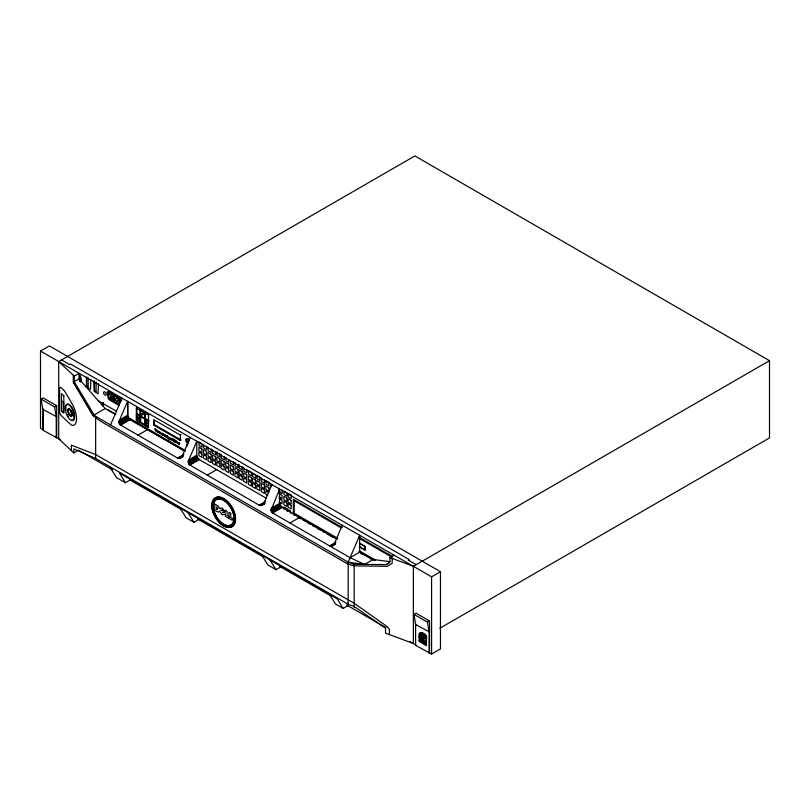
<?xml version="1.0" encoding="UTF-8"?>
<svg xmlns="http://www.w3.org/2000/svg" width="810" height="810" viewBox="0 0 810 810"><rect width="100%" height="100%" fill="white"/><g stroke="black" fill="none" stroke-linecap="round" stroke-linejoin="round"><path stroke-width="1.21" d="M109.36 393.457L109.795 394.642M110.109 394.703L109.664 393.518M110.444 398.652L109.694 397.416L110.13 398.591M118.624 402.56L119.07 403.744M119.374 403.805L118.938 402.631M190.228 437.481L182.068 456.425L180.225 458.176L177.977 458.278L119.931 424.663L119.232 420.856L127.595 401.325L127.595 418.142M271.856 484.613L263.695 503.547L261.853 505.308L259.605 505.41L189.125 464.616L188.426 460.809L196.79 441.268L196.79 458.085M271.097 510.037L279.652 489.118L279.673 503.81L282.204 507.404L272.606 512.953L271.988 512.457L271.097 510.037L279.997 504.903M425.351 644.396L425.685 644.568A27.287 15.755 60 0 1 423.053 642.583A8.383 4.84 60 0 1 420.957 640.153L420.633 639.627M90.841 379.343L90.528 389.418L86.468 386.846L86.397 377.632M98.476 383.748L98.081 393.822L94.071 391.159L94.021 380.771M71.796 414.71L71.756 415.095A3.928 1.681 70.4 0 1 68.313 413.302A3.928 1.681 70.4 0 1 69.245 408.807L69.508 408.24L69.771 409.202A3.928 1.681 70.4 0 1 71.756 413.434L73.194 415.884L71.796 414.71L73.639 415.722M72.252 414.548L72.211 414.933A3.928 1.681 70.4 0 1 70.227 415.449M425.311 643.798L425.209 644.385L425.331 643.818M424.865 643.626L424.774 644.132M423.934 643.646L424.45 643.636M423.812 643.575L423.924 643.656M116.407 401.021L116.984 402.408L116.761 401.254M102.262 405.749L103.275 402.621M110.535 424.936L122.047 398.115M342.296 525.275L334.135 544.209L331.837 546.142L329.63 545.869L336.029 542.173M439.759 628.287L769.5 437.916L769.5 360.693L413.363 566.312L413.363 643.525L385.53 633.137L385.53 628.256L354.193 606.518L348.178 604.28L348.178 562.14L359.691 535.319L359.691 552.137L350.082 557.685L272.606 512.953M426.566 640.315L424.855 642.33L422.769 642.553A7.816 4.516 60 0 1 421.008 641.874L419.064 640.74M111.901 394.723L111.476 395.179L112.256 396.171L112.276 395.138M113.42 398.773L113.845 398.328L113.066 397.325L112.884 398.459L113.572 398.692M769.5 360.693L414.872 155.945L58.725 361.564L74.267 376.123L74.267 381.793L94.152 414.933L95.651 416.34L348.178 562.14L354.193 564.378L386.34 564.58L389.914 561.684L389.914 557.553L394.055 555.164M60.436 439.769L42.748 430.1L43.213 409.009L43.213 429.826L40.5 428.257L40.5 351.034L49.369 345.921L440.458 571.708L440.458 648.931L431.588 654.055L415.601 645.367L415.601 624.551L414.011 614.385L416.077 613.19L429.563 620.986L429.563 652.89M74.267 376.123L79.107 373.329L79.107 378.999L105.199 408.554L115.729 414.639M56.71 416.796L42.748 409.283L41.148 399.117L43.213 397.923L56.71 405.719L56.71 437.623M79.107 378.999L73.315 382.016L73.315 375.233M86.397 386.562L87.004 386.198M96.096 381.976L96.096 391.443M86.68 376.903L86.68 386.38L88.462 387.038M41.148 399.117L54.645 406.914L56.71 405.719M94.314 381.308L94.628 390.602M94.152 414.933L105.199 408.554M136.353 408.048L148.503 415.064L148.503 427.467L136.353 420.451L136.353 408.048L136.92 407.724L136.92 413.92L149.07 420.937M119.394 420.42C129.195 414.204 125.408 414.791 130.137 419.61L120.538 425.159M119.232 420.856L127.615 416.016M119.121 421.311L127.676 416.37M119.08 421.544L127.727 416.553M119.05 421.777L127.788 416.735M119.029 422.243L127.929 417.109M139.907 410.093L140.474 409.769L140.474 422.172L145.192 424.896L145.192 412.492L149.07 414.74M145.233 418.335L144.484 418.77L140.049 416.218L140.049 410.346L140.798 409.911M119.07 422.709L128.122 417.484M119.151 423.154L128.334 417.849M119.272 423.589L128.588 418.213M119.455 423.984L128.871 418.547M136.353 414.244L137.113 413.809L140.656 415.864L140.656 422.061L139.907 422.496M119.667 424.349L129.165 418.861M140.494 421.767L139.735 422.202L136.525 420.35L136.525 414.538L137.275 414.102L137.275 419.914L136.353 420.451M119.931 424.663L129.478 419.145M120.214 424.936L129.813 419.398M58.725 361.564L58.725 438.787L73.801 452.922L78.509 450.208M136.525 414.538L139.735 416.391L140.798 415.783M145.192 418.689L148.291 420.268M144.787 419.307L148.341 421.362L148.341 427.174L144.787 425.118L144.787 419.307L145.547 418.871M144.625 425.22L145.547 424.683L148.21 426.222M153.708 425.118L154.457 424.683L181.116 440.073L180.367 440.508L153.708 425.118L153.708 419.681L180.367 435.071L181.116 434.636M137.923 435.193L147.521 429.644M109.593 466.53L116.397 477.515L125.428 482.719L130.126 480.006M177.562 458.075L183.971 454.38M177.977 458.278L183.303 455.2M178.413 458.399L182.655 455.959M178.868 458.46L183.08 456.03M179.324 458.44L182.452 456.637M179.779 458.349L183.06 456.496M188.588 460.363C198.389 454.147 194.602 454.734 199.331 459.564L189.732 465.102M188.426 460.809L196.81 455.969M188.315 461.265L196.87 456.313M188.274 461.498L196.921 456.506M188.244 461.73L196.982 456.688M188.224 462.196L197.124 457.063M188.264 462.662L197.316 457.437M188.345 463.107L197.529 457.802M188.467 463.533L197.782 458.156M188.649 463.927L198.065 458.5M188.862 464.292L198.359 458.814M189.125 464.616L198.673 459.098M189.408 464.889L199.007 459.351M207.117 475.146L216.715 469.597M180.073 508.042L186.087 517.742L193.975 522.298L198.673 519.585M259.19 505.207L265.589 501.511M259.605 505.41L264.931 502.332M260.04 505.531L264.283 503.081M260.496 505.582L264.708 503.152M260.952 505.561L264.07 503.759M261.407 505.47L264.485 503.688M261.63 505.389L264.88 503.516M271.461 508.204L279.652 503.476M271.299 508.65L279.673 503.81M271.178 509.105L279.744 504.164M271.147 509.338L279.794 504.346M271.117 509.571L279.845 504.529M271.127 510.502L280.179 505.278M271.208 510.948L280.402 505.642M271.34 511.383L280.655 506.007M271.512 511.778L280.928 506.341M271.735 512.143L281.232 506.655M271.988 512.457L281.546 506.938M272.281 512.73L281.87 507.192M289.99 522.987L299.589 517.438M261.863 555.265L267.877 564.965L276.007 569.663L280.716 566.949M330.045 546.072L335.37 542.994M330.48 546.193L334.722 543.753M330.925 546.254L335.137 543.824M331.381 546.234L334.51 544.431M331.837 546.142L335.31 544.178M348.178 562.14L364.53 564.448L373.157 559.467L359.691 552.137L373.157 559.467M386.34 564.58L389.205 562.92M329.508 594.317L335.522 604.017L343.136 608.411L347.834 605.698L347.834 603.217M40.5 351.034L431.588 576.831L440.458 571.708M416.077 624.277L415.601 624.551L429.563 632.063M414.011 614.385L427.498 622.181L429.563 620.986M415.601 645.367L416.077 645.094L410.073 641.631M71.796 413.88L72.211 413.272A3.928 1.681 70.4 0 0 72.009 412.31M370.727 559.143L389.914 561.664M423.549 640.102C422.405 641.206 425.685 642.188 422.567 638.29A8.819 5.093 60 0 1 422.304 638.158L421.888 637.915A3.301 1.903 60 0 1 421.635 637.743M420.643 639.718L420.036 638.786L419.469 639.039L419.479 637.328L420.633 638.007L420.653 639.708M423.863 637.126L424.318 637.48L423.276 636.792A1.276 0.739 60 0 1 423.255 635.901L424.248 636.397A1.164 0.668 60 0 1 424.349 637.065L423.579 636.862M389.914 557.553L413.363 566.312M348.178 604.28L95.651 458.48L73.801 448.892L73.801 452.922M350.082 557.685L364.53 564.448M422.536 638.28L422.567 638.29A8.232 4.749 60 0 0 424.977 638.938L424.977 638.371A8.829 5.103 60 0 1 422.182 637.581A8.221 4.749 60 0 1 421.483 637.146A4.222 2.44 60 0 1 420.582 636.356M165.341 436.276L164.896 435.628L165.817 437.035C161.565 433.957 166.212 434.028 165.736 435.608L165.331 435.871M422.162 637.571L420.896 635.374M61.55 359.934L69.498 364.52L70.44 363.974L409.182 559.548L408.24 560.095L416.188 564.671M201.012 443.121L199.007 441.966L199.007 445.449L202.024 447.181L202.024 443.708M257.945 475.865L259.949 477.019L259.949 480.502L256.942 478.761L256.942 475.288M285.991 492.196L283.986 491.032L283.986 494.515L287.003 496.257L287.003 492.774M141.689 410.417L143.461 411.44M140.049 410.346L144.484 412.897L144.484 418.77M342.488 527.654L293.341 499.274L293.341 513.742L337.021 538.964M358.87 537.111L392.718 556.652M340.878 527.735L294.222 500.793L294.222 513.236L337.628 538.296M359.326 538.387L391.878 557.179M279.045 493.533L282.052 495.274L282.052 498.747L279.045 497.006M359.235 542.953L365.31 546.466L365.31 550.274L359.235 546.76M359.62 543.459L365.067 546.598L365.067 549.858L359.62 546.71M119.323 404.838L109.441 399.138L107.841 392.536L108.864 392.303L120.336 398.925L121.237 400.768M94.314 390.784L95.772 391.625M119.434 405.638L109.228 399.745L108.165 398.176L107.214 391.898L108.773 391.513L120.437 398.247L121.834 400.211M268.809 492.561L265.791 490.83L265.791 494.302L267.796 495.467M279.035 498.464L282.052 500.205L282.052 503.688L279.035 501.947M148.291 426.465L145.375 424.784L145.375 412.381M359.326 550.83L375.607 560.226M184.974 450.319L128.719 417.839A1.195 0.689 60 0 1 127.869 416.38L127.869 401.719M98.233 400.748L116.66 411.399M129.671 418.912L132.931 420.785M136.181 422.668L139.431 424.541M151.359 431.426L154.619 433.309M156.786 434.555L160.036 436.438M162.202 437.694L164.379 438.939M166.546 440.194L169.796 442.068M171.963 443.323L175.223 445.206M177.39 446.452L179.557 447.707M184.974 451.089L128.719 418.608A2.126 1.225 60 0 1 128.324 418.325M358.87 551.569L374.159 560.399M128.446 418.628L185.024 451.302M196.749 458.126L266.622 498.413M279.652 505.936L337.092 539.096M293.058 514.33L295.235 515.585M297.412 516.841L300.672 518.724M302.849 519.979L305.016 521.235M307.192 522.49L310.453 524.374M312.63 525.629L314.807 526.885M316.983 528.14L320.244 530.024M322.421 531.279L324.597 532.534M326.764 533.79L333.295 537.556M360.48 553.26L362.647 554.516M108.196 409.961L115.698 414.285M421.848 635.07L421.524 636.093L421.21 634.382C423.063 634.402 421.909 638.169 421.929 635.222M422.931 636.569L422.526 634.726L422.85 636.407M426.566 645.094L425.523 644.476M337.112 598.712L119.414 473.02L125.428 482.719M79.522 450.795L112.357 469.749M129.873 479.864L181.319 509.561M197.731 519.038L263.402 556.956M279.825 566.433L331.27 596.14M346.589 604.979L385.995 627.73M118.614 398.652L119.272 399.927L118.493 398.925M111.75 394.814L112.408 396.09L111.628 395.088M113.997 396.07L114.655 397.345L113.876 396.343M116.934 398.621L116.275 397.345L117.055 398.338M117.632 399.978L118.29 401.244L117.511 400.251M112.904 397.416L113.694 398.419M115.172 398.702L115.84 399.978L115.05 398.976M111.284 397.457L110.626 396.181L111.405 397.183M111.871 398.55L112.651 399.553M114.058 399.816L114.838 400.818M112.529 399.826L111.75 398.824M114.716 401.092L113.937 400.089M336.322 597.436L343.136 608.411M269.993 559.953L276.007 569.663M187.95 512.588L193.975 522.298M93.201 416.158L73.315 382.016L93.201 415.155L95.651 417.727L102.404 422.324L348.178 564.226L354.193 565.826L387.362 566.332L392.192 563.294L392.192 558.404M421.443 637.612A4.323 2.501 60 0 1 420.268 636.478A1.782 1.023 60 0 1 419.833 635.718A2.126 1.225 60 0 1 419.722 634.119A2.815 1.62 60 0 1 420.329 633.521L420.329 633.714A2.187 1.266 60 0 0 420.096 633.947L420.562 634.797M424.065 640.902L426.111 643.808L426.171 637.065A2.339 1.347 60 0 0 424.815 634.706A9.244 5.336 60 0 0 421.929 633.228A5.913 3.412 60 0 0 419.965 633.531M419.499 637.348L419.064 635.982M112.782 397.69L113.035 398.368M427.498 622.181L429.097 632.337L429.097 653.154M54.645 406.914L56.234 417.069L56.234 437.886M431.588 576.831L431.588 654.055M389.418 634.594L389.418 629.329L386.765 626.332L354.193 603.278L95.651 454.582L71.341 445.125L71.341 450.603M354.193 564.378L354.193 607.237M290.517 513.256L290.517 510.938L287.509 509.196L287.509 511.515M287.003 510.978L287.003 508.66L283.986 506.918L283.986 509.237M282.184 490.03L282.184 493.513L279.167 491.771L279.167 488.288M270.651 483.378L270.651 486.861M264.536 479.733L264.536 483.216L261.519 481.474L261.519 477.991M246.847 469.446L246.847 472.918L243.83 471.177L243.83 467.704M242.301 466.57L242.301 470.053L239.284 468.312L239.284 464.839M238.069 464.211L238.069 467.694L235.052 465.952L235.052 462.469M233.482 461.538L233.482 465.021L230.475 463.279L230.475 460.961M228.825 460.06L228.825 462.378L225.818 460.637L225.818 457.164M224.299 456.384L224.299 459.867L221.292 458.126L221.292 454.653M219.956 453.57L219.956 457.053L216.938 455.311L216.938 451.838M215.602 451.453L215.602 454.936L212.584 453.195L212.584 449.712M211.187 448.953L211.187 452.425L208.17 450.694L208.17 447.211M206.661 446.188L206.661 449.671L203.644 447.93L203.644 444.447M180.367 435.071L180.367 440.508M154.457 420.329L154.457 424.683M139.735 416.391L139.735 422.202M137.113 413.809L137.113 420.015M103.123 402.904L103.123 405.395M95.651 416.34L95.651 458.48M88.148 377.754L88.148 387.22M79.4 375.587A5.457 3.149 60 0 1 80.008 381.328M78.975 373.876A6.531 3.767 60 0 1 80.666 382.138M79.42 375.941A5.194 2.997 60 0 1 79.724 381.277M188.365 442.888A2.663 1.539 60 0 1 186.735 438.686M188.365 442.675A2.4 1.387 60 0 1 186.806 440.559A2.4 1.387 60 0 1 187.171 438.635M187.93 438.564A2.4 1.387 60 0 1 188.365 438.757M187.383 445.814A1.731 1.002 60 0 1 187.576 444.224M186.624 446.249A1.731 1.002 60 0 1 187.373 444.609M188.102 443.536A2.663 1.539 60 0 1 185.844 440.873A2.663 1.539 60 0 1 186.816 438.716A2.663 1.539 60 0 1 189.246 441.005M423.276 633.835A7.644 4.415 60 0 0 421.038 633.39L421.038 633.521A8.363 4.83 60 0 1 424.268 634.665A3.048 1.762 60 0 1 425.392 635.83M420.522 636.447A1.903 1.104 60 0 1 420.096 633.997M423.296 633.845A7.199 4.161 60 0 1 424.592 634.645A3.331 1.924 60 0 1 425.584 635.698A1.701 0.982 60 0 1 426.05 636.862A2.066 1.195 60 0 1 425.108 638.108L425.118 637.733A1.823 1.053 60 0 0 425.685 637.298M425.503 636.022A1.509 0.871 60 0 1 425.695 637.308M71.624 420.167A8.525 3.655 70.4 0 0 74.692 416.026L74.469 414.031A8.525 3.655 70.4 0 0 70.551 405.608A8.525 3.655 70.4 0 0 66.228 405.365M68.212 416.573A8.525 3.655 70.4 0 1 67.25 414.649M65.985 410.447A8.525 3.655 70.4 0 1 65.853 406.721M69.194 414.052A3.928 1.681 70.4 0 1 68.769 413.14M68.172 410.316A3.928 1.681 70.4 0 1 68.769 408.615M71.26 410.427A3.928 1.681 70.4 0 1 71.685 411.338M70.662 410.103A3.23 1.387 70.4 0 1 71.918 413.829A3.23 1.387 70.4 0 1 70.662 415.196M69.376 413.728A3.23 1.387 70.4 0 1 69.032 412.989M68.587 410.022A3.23 1.387 70.4 0 1 69.376 409.161M213.779 503.263A14.712 8.495 60 0 1 225.332 501.167A14.712 8.495 60 0 1 234.222 518.532A14.712 8.495 60 0 1 224.724 524.657M223.823 524.181A14.712 8.495 60 0 1 222.011 522.956M221.13 522.217A14.712 8.495 60 0 1 218.619 519.574M218.042 518.825A14.712 8.495 60 0 1 216.958 517.236M216.472 516.415A14.712 8.495 60 0 1 213.779 509.48M426.566 637.187L426.323 645.58L419.216 641.429L419.064 633.987A6.004 3.463 60 0 1 423.103 633.116L424.248 633.774A3.088 1.782 60 0 1 426.566 637.187M163.043 434.059C162.84 437.451 164.967 433.33 163.043 434.059M155.004 428.794L155.5 431.082L155.55 429.351L155.864 430.454L156.563 429.887L155.004 428.794M172.5 438.666C172.024 443.404 173.998 437.643 173.381 440.934C174.18 443.131 174.849 438.676 172.5 438.666M109.208 393.549L109.644 394.723L110.261 394.612L109.816 393.437L109.208 393.549M118.473 402.651L118.918 403.825L119.526 403.714L119.09 402.54L118.473 402.651M169.644 438.858C169.796 440.751 168.237 439.253 168.176 437.066A1.164 0.668 60 0 1 168.612 436.985L169.705 437.663L169.644 438.858M176.681 441.328C176.438 444.629 178.969 442.989 176.681 441.328M167.265 435.638L167.245 436.175L166.263 435.942A1.387 0.8 60 0 0 166.101 436.468L167.731 438.139L167.265 435.638M161.787 433.937L162.597 435.152L161.261 433.907A1.266 0.729 60 0 1 161.301 433.239L161.899 433.077A1.752 1.012 60 0 1 162.354 433.37L162.78 434.504L161.787 433.937M170.475 438.959L171.285 440.174L169.958 438.929A1.266 0.729 60 0 1 169.989 438.25L170.586 438.089A1.752 1.012 60 0 1 171.052 438.392L171.467 439.526L170.475 438.959M174.525 439.83L174.504 440.316C176.6 440.569 173.37 442.189 175.274 442.493L176.043 440.711L174.525 439.83M169.128 437.734L168.804 438.311L169.128 437.734M167.224 436.59C167.285 438.311 166.01 435.881 167.224 436.59M178.21 442.928C179.081 447.697 180.924 440.934 178.21 442.928M179.314 443.586C178.676 445.672 178.747 441.328 179.314 443.586M420.805 638.958C421.332 641.672 422.385 638.746 420.805 638.958M158.426 431.902L158.416 432.074A1.012 0.587 60 0 1 158.092 432.459C155.307 431.851 157.839 428.885 158.426 431.902M157.859 431.568L157.363 431.041L157.859 431.568M421.98 639.525L421.959 639.616A2.521 1.458 60 0 0 421.959 640.042L422.901 640.588A2.521 1.458 60 0 0 422.901 640.163L421.98 639.525M159.398 432.348C158.416 429.361 158.628 434.616 159.843 432.591C160.562 436.438 161.423 430.91 159.398 432.348M422.273 639.687L422.233 639.768A1.61 0.931 60 0 0 422.233 640.214L422.638 640.447A1.61 0.931 60 0 0 422.638 640.001L422.273 639.687M112.023 398.469L111.598 398.915L112.377 399.917L112.803 399.462L112.023 398.469M114.21 399.725L113.785 400.18L114.564 401.173L114.99 400.727L114.21 399.725M119.708 401.163L120.214 402.529L119.708 401.163M119.86 401.082L120.366 402.438L119.86 401.082M217.556 509.267L216.483 509.298L216.483 506.918L217.556 508.194A1.539 0.891 60 0 1 217.556 509.267M143.593 413.677L141.588 415.419L140.677 413.505L141.659 414.183L142.924 413.302L143.593 413.677M138.024 417.768L138.328 419.823L137.001 417.545L138.024 417.008L138.024 417.768M147.349 423.529L145.972 424.349L145.719 423.741L146.812 423.164L145.972 421.656L147.349 423.529M225.271 514.148L222.173 514.795L219.388 511.049A3.189 1.843 60 0 1 217.262 511.667L214.701 510.158L214.701 504.002L217.262 505.481A3.27 1.883 60 0 1 219.399 508.508L222.173 507.941L223.307 509.561L220.816 510.067L221.221 510.583L223.692 510.138L224.836 511.677L222.396 512.163L222.76 512.649L225.271 512.214L225.271 510.178L227.094 511.231L227.094 515.362L228.653 516.264L228.653 518.218L225.271 516.264L225.271 514.148M424.885 637.996L424.551 635.688L424.885 637.996M268.93 482.385L265.913 480.644L265.913 484.127L268.93 485.868L268.93 482.385M291.256 495.183L288.238 493.442L288.238 496.925L291.256 498.666L291.256 495.183M251.525 472.362L248.518 470.62L248.518 474.103L251.525 475.834L251.525 472.362M255.585 474.832L252.578 473.091L252.578 476.574L255.585 478.305L255.585 474.832M219.834 458.814L216.817 457.073L216.817 460.556L219.834 462.297L219.834 458.814M242.18 471.815L239.163 470.073L239.163 473.556L242.18 475.298L242.18 471.815M206.54 451.433L203.523 449.692L203.523 453.165L206.54 454.906L206.54 451.433M228.703 464.14L225.696 462.399L225.696 465.882L228.703 467.623L228.703 464.14M233.361 466.783L230.354 465.041L230.354 468.524L233.361 470.266L233.361 466.783M237.948 469.456L234.93 467.714L234.93 471.197L237.948 472.929L237.948 469.456M201.903 448.942L198.885 447.211L198.885 450.684L201.903 452.425L201.903 448.942M211.066 454.187L208.048 452.456L208.048 455.929L211.066 457.67L211.066 454.187M215.48 456.698L212.463 454.957L212.463 458.44L215.48 460.181L215.48 456.698M224.178 461.629L221.17 459.888L221.17 463.371L224.178 465.112L224.178 461.629M246.726 474.68L243.709 472.939L243.709 476.422L246.726 478.163L246.726 474.68M259.828 482.264L256.821 480.522L256.821 484.005L259.828 485.747L259.828 482.264M264.414 484.977L261.397 483.236L261.397 486.719L264.414 488.46L264.414 484.977M286.882 498.018L283.865 496.277L283.865 499.76L286.882 501.501L286.882 498.018M291.134 500.428L288.117 498.687L288.117 502.17L291.134 503.911L291.134 500.428M251.404 477.596L248.397 475.865L248.397 479.338L251.404 481.079L251.404 477.596M255.464 480.067L252.457 478.335L252.457 481.808L255.464 483.55L255.464 480.067M268.809 487.63L265.791 485.889L265.791 489.372L268.809 491.113L268.809 487.63M219.824 463.755L216.807 462.014L216.807 465.497L219.824 467.228L219.824 463.755M228.703 469.081L225.686 467.34L225.686 470.823L228.703 472.564L228.703 469.081M233.361 471.724L230.344 469.982L230.344 473.455L233.361 475.197L233.361 471.724M237.938 474.387L234.93 472.645L234.93 476.128L237.938 477.87L237.938 474.387M242.18 476.756L239.163 475.014L239.163 478.497L242.18 480.229L242.18 476.756M206.53 456.364L203.512 454.623L203.512 458.106L206.53 459.847L206.53 456.364M215.48 461.639L212.463 459.898L212.463 463.371L215.48 465.112L215.48 461.639M224.178 466.57L221.16 464.829L221.16 468.312L224.178 470.043L224.178 466.57M246.716 479.621L243.709 477.88L243.709 481.363L246.716 483.104L246.716 479.621M259.828 487.205L256.81 485.463L256.81 488.946L259.828 490.678L259.828 487.205M264.404 489.918L261.387 488.177L261.387 491.65L264.404 493.391L264.404 489.918M201.892 453.883L198.875 452.142L198.875 455.625L201.892 457.367L201.892 453.883M211.056 459.128L208.048 457.387L208.048 460.87L211.056 462.611L211.056 459.128M251.404 482.537L248.386 480.796L248.386 484.279L251.404 486.02L251.404 482.537M286.872 502.949L283.854 501.218L283.854 504.691L286.872 506.432L286.872 502.949M291.134 505.359L288.117 503.628L288.117 507.1L291.134 508.842L291.134 505.359M255.464 485.008L252.447 483.266L252.447 486.749L255.464 488.491L255.464 485.008M230.708 513.287L228.977 512.295L228.977 518.38L232.348 520.324L232.348 518.349L230.708 517.398L230.708 513.287M420.896 633.622L420.896 633.622M420.896 634.2L420.896 635.728L420.896 634.2M64.385 390.754L61.195 387.767A3.048 1.306 70.4 0 0 59.596 388.749L59.596 411.581A3.088 1.326 70.4 0 0 61.216 415.631L71.239 425.017A14.418 6.176 70.4 0 0 76.444 420.522A14.418 6.176 70.4 0 0 73.376 406.215A172.773 73.983 70.4 0 0 64.385 390.754M63.838 395.817L61.459 393.589L61.459 410.883L63.838 413.11L63.838 395.817M63.575 402.519L61.692 400.748L61.692 410.751L63.575 412.523L63.575 402.519M74.236 416.188L74.014 414.193A8.525 3.655 70.4 0 0 66.703 404.463A8.525 3.655 70.4 0 0 68.121 417.322A8.525 3.655 70.4 0 0 74.236 416.188M68.08 410.812A3.23 1.387 70.4 0 0 70.622 415.479A3.23 1.387 70.4 0 0 70.622 410.913A3.23 1.387 70.4 0 0 68.08 410.812M212.048 505.379A16.656 9.609 60 0 0 229.706 527.351A16.656 9.609 60 0 0 229.706 503.8A16.656 9.609 60 0 0 212.048 505.379M212.423 505.592A16.129 9.305 60 0 0 229.524 526.865A16.129 9.305 60 0 0 229.524 504.063A16.129 9.305 60 0 0 212.423 505.592M213.141 506.331A14.712 8.495 60 0 0 228.744 525.741A14.712 8.495 60 0 0 228.744 504.944A14.712 8.495 60 0 0 213.141 506.331M211.764 505.541A16.656 9.609 60 0 0 229.422 527.512A16.656 9.609 60 0 0 229.422 503.962A16.656 9.609 60 0 0 211.764 505.541M212.139 505.754A16.129 9.305 60 0 0 229.24 527.026A16.129 9.305 60 0 0 229.24 504.225A16.129 9.305 60 0 0 212.139 505.754M103.548 392.718A1.893 1.093 60 0 0 105.563 395.219A1.893 1.093 60 0 0 105.563 392.546A1.893 1.093 60 0 0 103.548 392.718"/></g></svg>
